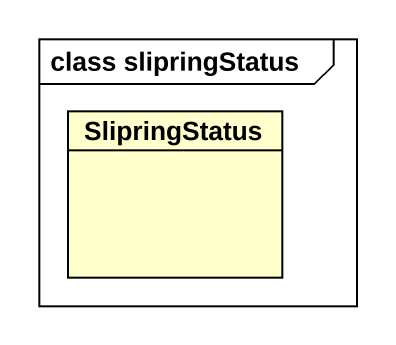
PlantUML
@startuml
mainframe class slipringStatus
hide circle
hide empty members
class SlipringStatus
@enduml
